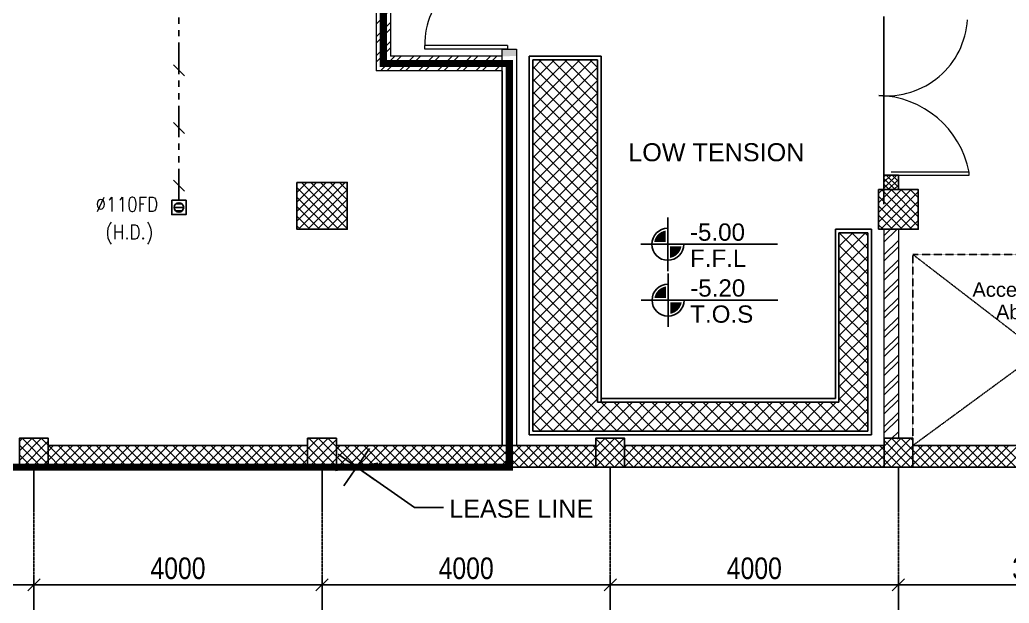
# Model space of a CAD drawing. Header units: inches. Extents: x 860051 to 1567527, y 277639 to 595672.
# Drawn here: x 1054677 to 1068412, y 337672 to 345765 of the extents above; entities that cross this region are included whole.
import ezdxf

# ---------------------------------------------------------------- set-up
doc = ezdxf.new("R2010")
doc.units = ezdxf.units.IN
doc.header["$MEASUREMENT"] = 0
for name, pattern in [('CENTER', [50.8, 31.75, -6.35, 6.35, -6.35]), ('DASHED2', [9.525, 6.35, -3.175]), ('DOT2', [3.175, 0, -3.175]), ('HIDDEN', [9.525, 6.35, -3.175]), ('PHANTOM2', [1.25, 0.625, -0.125, 0.125, -0.125, 0.125, -0.125])]:
    doc.linetypes.add(name, pattern=pattern)
for name, color, linetype, lineweight in [('A-BLOCK', 43, 'Continuous', 13), ('A-DOOR', 10, 'Continuous', 15), ('A-HATCH CONCRETE', 254, 'Continuous', 5), ('A-LEASING LINE', 7, 'DASHED2', 9), ('wall hatch', 252, 'Continuous', 0)]:
    doc.layers.add(name, color=color, linetype=linetype, lineweight=lineweight)
for name, color, linetype in [('Axis', 9, 'CENTER'), ('dim-axis', 15, 'Continuous'), ('FFNEW', 252, 'Continuous'), ('P-PIPE-DRA', 40, 'Continuous'), ('P-PIPE-DRA-TXT', 181, 'Continuous'), ('S-COL', 210, 'Continuous'), ('S-WALL', 1, 'Continuous'), ('SHAFT', 7, 'Continuous'), ('STEEL', 5, 'Continuous'), ('TAXT', 3, 'Continuous'), ('TEXT', 181, 'Continuous'), ('TRENCH', 8, 'Continuous')]:
    doc.layers.add(name, color=color, linetype=linetype)
doc.styles.add('ARIAL', font='ARIALN.TTF')
doc.styles.add('SS', font='romand.shx', dxfattribs={"width": 0.85, "height": 200})
doc.styles.add('style1', font='arial.ttf')
doc.dimstyles.new('DIM-100', dxfattribs={"dimscale": 150, "dimtxt": 2, "dimasz": 1, "dimexe": 0.75, "dimexo": 1, "dimgap": 0.5, "dimtad": 1, "dimdec": 0, "dimzin": 11, "dimdsep": 46, "dimtxsty": 'ARIAL', "dimblk": 'R', "dimcen": 2.5, "dimdle": 1, "dimclrd": 256, "dimclre": 256, "dimclrt": 256, "dimazin": 0, "dimtfac": 1, "dimtdec": 0, "dimtix": 1, "dimtmove": 2, "dimatfit": 3, "dimldrblk": 'R', "dimtolj": 1, "dimtzin": 3, "dimlwd": -1, "dimlwe": 13, "dimarcsym": 0})
pattern_1 = [(45, (1013480.555, -68927.58), (-66.29126, 66.29126), []), (135, (1013480.555, -68927.58), (-66.29126, -66.29126), [])]

# ---------------------------------------------------------------- blocks, each defined once
blk = doc.blocks.new('FD')
at = {"layer": 'P-PIPE-DRA', "color": 1, "linetype": 'Continuous'}
for p, q in [((-0.045, 0.146), (0.045, 0.146)), ((-0.066, 0.099), (0.066, 0.099)), ((-0.045, 0.051), (0.045, 0.051))]:
    blk.add_line(p, q, dxfattribs=at)
at = {"layer": 'P-PIPE-DRA', "color": 3, "linetype": 'Continuous'}
blk.add_lwpolyline([(0.099, 0), (0.099, 0.197), (-0.099, 0.197), (-0.099, 0)], close=True, dxfattribs=at)
at = {"layer": 'P-PIPE-DRA', "color": 1, "linetype": 'Continuous'}
blk.add_circle((0, 0.099), 0.0657, dxfattribs=at)
blk = doc.blocks.new('R')
for p, q in [((0, -1.05), (0, 1.05)), ((-1.05, 0), (1.05, 0))]:
    blk.add_line(p, q)
at = {"color": 4, "lineweight": 13}
blk.add_line((-0.707, -0.707), (0.707, 0.707), dxfattribs=at)
blk = doc.blocks.new('*D114')
at = {"layer": 'Defpoints', "color": 0, "transparency": 16777216}
for p in [(1448094, 561773), (1452094, 561773), (1448094, 560825)]:
    blk.add_point(p, dxfattribs=at)
at = {"layer": 'dim-axis', "color": 251, "linetype": 'DOT2', "lineweight": 13, "transparency": 16777216}
for p, q in [((1448094, 561623), (1448094, 560712)), ((1452094, 561623), (1452094, 560712))]:
    blk.add_line(p, q, dxfattribs=at)
at = {"layer": 'dim-axis', "color": 251, "transparency": 16777216}
blk.add_line((1451974, 560825), (1448214, 560825), dxfattribs=at)
at = {"layer": 'dim-axis', "color": 251, "transparency": 16777216, "xscale": 120, "yscale": 120, "zscale": 120, "rotation": 180}
blk.add_blockref('R', (1448094, 560825), dxfattribs=at)
at = {"layer": 'dim-axis', "color": 251, "transparency": 16777216, "xscale": 120, "yscale": 120, "zscale": 120}
blk.add_blockref('R', (1452094, 560825), dxfattribs=at)
at = {"layer": 'dim-axis', "color": 251, "transparency": 16777216, "insert": (1450094, 561053), "char_height": 300, "attachment_point": 5, "style": 'ARIAL'}
blk.add_mtext('\\A1;4000', dxfattribs=at)
blk = doc.blocks.new('*D125')
at = {"layer": 'Defpoints', "color": 0, "transparency": 16777216}
for p in [(1452094, 561773), (1456094, 561773), (1456094, 560825)]:
    blk.add_point(p, dxfattribs=at)
at = {"layer": 'dim-axis', "color": 251, "linetype": 'DOT2', "lineweight": 13, "transparency": 16777216}
for p, q in [((1452094, 561623), (1452094, 560712)), ((1456094, 561623), (1456094, 560712))]:
    blk.add_line(p, q, dxfattribs=at)
at = {"layer": 'dim-axis', "color": 251, "transparency": 16777216}
blk.add_line((1452214, 560825), (1455974, 560825), dxfattribs=at)
at = {"layer": 'dim-axis', "color": 251, "transparency": 16777216, "xscale": 120, "yscale": 120, "zscale": 120, "rotation": 180}
blk.add_blockref('R', (1452094, 560825), dxfattribs=at)
at = {"layer": 'dim-axis', "color": 251, "transparency": 16777216, "xscale": 120, "yscale": 120, "zscale": 120}
blk.add_blockref('R', (1456094, 560825), dxfattribs=at)
at = {"layer": 'dim-axis', "color": 251, "transparency": 16777216, "insert": (1454094, 561053), "char_height": 300, "attachment_point": 5, "style": 'ARIAL'}
blk.add_mtext('\\A1;4000', dxfattribs=at)
blk = doc.blocks.new('*D126')
at = {"layer": 'Defpoints', "color": 0, "transparency": 16777216}
for p in [(1456094, 561773), (1460094, 561773), (1460094, 560825)]:
    blk.add_point(p, dxfattribs=at)
at = {"layer": 'dim-axis', "color": 251, "linetype": 'DOT2', "lineweight": 13, "transparency": 16777216}
for p, q in [((1456094, 561623), (1456094, 560712)), ((1460094, 561623), (1460094, 560712))]:
    blk.add_line(p, q, dxfattribs=at)
at = {"layer": 'dim-axis', "color": 251, "transparency": 16777216}
blk.add_line((1456214, 560825), (1459974, 560825), dxfattribs=at)
at = {"layer": 'dim-axis', "color": 251, "transparency": 16777216, "xscale": 120, "yscale": 120, "zscale": 120, "rotation": 180}
blk.add_blockref('R', (1456094, 560825), dxfattribs=at)
at = {"layer": 'dim-axis', "color": 251, "transparency": 16777216, "xscale": 120, "yscale": 120, "zscale": 120}
blk.add_blockref('R', (1460094, 560825), dxfattribs=at)
at = {"layer": 'dim-axis', "color": 251, "transparency": 16777216, "insert": (1458094, 561053), "char_height": 300, "attachment_point": 5, "style": 'ARIAL'}
blk.add_mtext('\\A1;4000', dxfattribs=at)
blk = doc.blocks.new('*D127')
at = {"layer": 'Defpoints', "color": 0, "transparency": 16777216}
for p in [(1460094, 561773), (1464094, 561773), (1464094, 560825)]:
    blk.add_point(p, dxfattribs=at)
at = {"layer": 'dim-axis', "color": 251, "linetype": 'DOT2', "lineweight": 13, "transparency": 16777216}
for p, q in [((1460094, 561623), (1460094, 560712)), ((1464094, 561623), (1464094, 560712))]:
    blk.add_line(p, q, dxfattribs=at)
at = {"layer": 'dim-axis', "color": 251, "transparency": 16777216}
blk.add_line((1460214, 560825), (1463974, 560825), dxfattribs=at)
at = {"layer": 'dim-axis', "color": 251, "transparency": 16777216, "xscale": 120, "yscale": 120, "zscale": 120, "rotation": 180}
blk.add_blockref('R', (1460094, 560825), dxfattribs=at)
at = {"layer": 'dim-axis', "color": 251, "transparency": 16777216, "xscale": 120, "yscale": 120, "zscale": 120}
blk.add_blockref('R', (1464094, 560825), dxfattribs=at)
at = {"layer": 'dim-axis', "color": 251, "transparency": 16777216, "insert": (1462094, 561053), "char_height": 300, "attachment_point": 5, "style": 'ARIAL'}
blk.add_mtext('\\A1;4000', dxfattribs=at)
blk = doc.blocks.new('*D128')
at = {"layer": 'Defpoints', "color": 0, "transparency": 16777216}
for p in [(1468019, 562459), (1464094, 561773), (1468019, 560825)]:
    blk.add_point(p, dxfattribs=at)
at = {"layer": 'dim-axis', "color": 251, "linetype": 'DOT2', "lineweight": 13, "transparency": 16777216}
for p, q in [((1468019, 562309), (1468019, 560712)), ((1464094, 561623), (1464094, 560712))]:
    blk.add_line(p, q, dxfattribs=at)
at = {"layer": 'dim-axis', "color": 251, "transparency": 16777216}
blk.add_line((1464214, 560825), (1467899, 560825), dxfattribs=at)
at = {"layer": 'dim-axis', "color": 251, "transparency": 16777216, "xscale": 120, "yscale": 120, "zscale": 120, "rotation": 180}
blk.add_blockref('R', (1464094, 560825), dxfattribs=at)
at = {"layer": 'dim-axis', "color": 251, "transparency": 16777216, "xscale": 120, "yscale": 120, "zscale": 120}
blk.add_blockref('R', (1468019, 560825), dxfattribs=at)
at = {"layer": 'dim-axis', "color": 251, "transparency": 16777216, "insert": (1466056, 561053), "char_height": 300, "attachment_point": 5, "style": 'ARIAL'}
blk.add_mtext('\\A1;3925', dxfattribs=at)
blk = doc.blocks.new('SGSR')
at = {"layer": 'Axis', "color": 251, "ltscale": 0.5}
for p, q in [((1452093.8, 562458.6), (1452093.8, 558571.5)), ((1456093.8, 562458.6), (1456093.8, 558571.5)), ((1460093.8, 562458.6), (1460093.8, 558571.5)), ((1464093.8, 562458.6), (1464093.8, 558571.5))]:
    blk.add_line(p, q, dxfattribs=at)
at = {"layer": 'S-WALL', "color": 251}
blk.add_lwpolyline([(1417889.2, 562458.6), (1468019.2, 562458.6), (1469810.8, 590401.2), (1420184.3, 597484.1)], close=True, dxfattribs=at)
at = {"layer": 'dim-axis', "color": 251}
for base, p1, p2, picture, middle in [((1468018.6, 560824.5), (1464093.8, 561772.7), (1468018.6, 562458.6), '*D128', (1466056.2, 561052.7)), ((1456093.8, 560824.5), (1452093.8, 561772.7), (1456093.8, 561772.7), '*D125', (1454093.8, 561052.7)), ((1460093.8, 560824.5), (1456093.8, 561772.7), (1460093.8, 561772.7), '*D126', (1458093.8, 561052.7)), ((1464093.8, 560824.5), (1460093.8, 561772.7), (1464093.8, 561772.7), '*D127', (1462093.8, 561052.7))]:
    dim = blk.add_linear_dim(base=base, p1=p1, p2=p2, angle=180, dimstyle='DIM-100', override={"dimasz": 0.8, "dimclrd": 251, "dimclre": 251, "dimclrt": 251}, dxfattribs=at)
    dim.commit()
    dim.dimension.update_dxf_attribs({"geometry": picture, "text_midpoint": middle})
dim = blk.add_linear_dim(base=(1448093.8, 560824.5), p1=(1452093.8, 561772.7), p2=(1448093.8, 561772.7), dimstyle='DIM-100', override={"dimasz": 0.8, "dimclrd": 251, "dimclre": 251, "dimclrt": 251}, dxfattribs=at)
dim.commit()
dim.dimension.update_dxf_attribs({"geometry": '*D114', "text_midpoint": (1450093.8, 561052.7)})

msp = doc.modelspace()

# ---------------------------------------------------------------- hatches: boundary and pattern name
at = {"layer": 'A-HATCH CONCRETE'}
h = msp.add_hatch(dxfattribs=at)
h.set_pattern_fill('ANSI37', color=251, scale=750)
h.set_pattern_definition([(45, (1013480.555, -68927.58), (-66.29126, 66.29126), []), (135, (1013480.555, -68927.58), (-66.29126, -66.29126), [])])
h.paths.add_polyline_path([(1058524.1, 343509.4), (1058524.1, 342859.4), (1059224.1, 342859.4), (1059224.1, 343509.4)])
h = msp.add_hatch(dxfattribs=at)
h.set_pattern_fill('ANSI37,_O', color=254, scale=450)
h.set_pattern_definition([(45, (1013480.555, -68927.58), (-39.7747564, 39.7747564), []), (135, (1013480.555, -68927.58), (-39.7747564, -39.7747564), [])])
h.paths.add_polyline_path([(1066873.4, 343609.4), (1066673.4, 343609.4), (1066673.4, 343409.4), (1066873.4, 343409.4)])
h = msp.add_hatch(dxfattribs=at)
h.set_pattern_fill('ANSI37', color=254, scale=750)
h.set_pattern_definition(pattern_1)
h.paths.add_polyline_path([(1066599.1, 342859.4), (1067149.1, 342859.4), (1067149.1, 343409.4), (1066599.1, 343409.4)])
h = msp.add_hatch(dxfattribs=at)
h.set_pattern_fill('ANSI37', color=251, scale=750)
h.set_pattern_definition([(45, (1013479.92, -68927.58), (-66.29126, 66.29126), []), (135, (1013479.92, -68927.58), (-66.29126, -66.29126), [])])
h.paths.add_polyline_path([(1054673.4, 339559.4), (1055073.4, 339559.4), (1055073.4, 339959.4), (1054673.4, 339959.4)])
h = msp.add_hatch(dxfattribs=at)
h.set_pattern_fill('ANSI37', color=251, scale=750)
h.set_pattern_definition([(45, (1013479.92, -68927.58), (-66.29126, 66.29126), []), (135, (1013479.92, -68927.58), (-66.29126, -66.29126), [])])
h.paths.add_polyline_path([(1058673.4, 339559.4), (1059073.4, 339559.4), (1059073.4, 339959.4), (1058673.4, 339959.4)])
h = msp.add_hatch(dxfattribs=at)
h.set_pattern_fill('ANSI37', color=254, scale=750)
h.set_pattern_definition([(45, (1013479.92, -68927.58), (-66.29126, 66.29126), []), (135, (1013479.92, -68927.58), (-66.29126, -66.29126), [])])
h.paths.add_polyline_path([(1062673.4, 339559.4), (1063073.4, 339559.4), (1063073.4, 339959.4), (1062673.4, 339959.4)])
h = msp.add_hatch(dxfattribs=at)
h.set_pattern_fill('ANSI37', color=254, scale=750)
h.set_pattern_definition(pattern_1)
h.paths.add_polyline_path([(1066674.1, 339559.4), (1067074.1, 339559.4), (1067074.1, 339959.4), (1066674.1, 339959.4)])
at = {"layer": 'STEEL', "ltscale": 0.5}
for points in [[(1063642.2, 342681.1), (1063482.6, 342681.1, -0.3250229), (1063642.2, 342840.7)], [(1063861.9, 342621.1), (1063702.2, 342621.1), (1063702.2, 342461.4, 0.3250229)], [(1063646, 341906), (1063486.4, 341906, -0.3250229), (1063646, 342065.7)], [(1063865.7, 341846), (1063706, 341846), (1063706, 341686.4, 0.3250229)]]:
    msp.add_hatch(color=254, dxfattribs=at).paths.add_polyline_path(points)
at = {"layer": 'TRENCH'}
h = msp.add_hatch(dxfattribs=at)
h.set_pattern_fill('ANSI37', color=254, scale=1000)
h.set_pattern_definition([(45, (503730.67, -64842.73), (-88.388348, 88.388348), []), (135, (503730.67, -64842.73), (-88.388348, -88.388348), [])])
h.paths.add_polyline_path([(1066448.4, 342809.4), (1066448.4, 340059.4), (1061798.4, 340059.4), (1061798.4, 345209.4), (1062698.4, 345209.4), (1062698.4, 340459.4), (1066048.4, 340459.4), (1066048.4, 342809.4)])
at = {"layer": 'wall hatch', "ltscale": 500}
h = msp.add_hatch(dxfattribs=at)
h.set_pattern_fill('ANSI35', color=254, scale=500)
h.set_pattern_definition([(45, (1065528.91, 357536.53), (-88.3883, 88.3883), []), (45, (1065617.3, 357536.53), (-88.3883, 88.3883), [156.25, -31.25, 0, -31.25])])
edge = h.paths.add_edge_path(flags=17)
edge.add_line((1067161, 368028), (1066963.1, 368056.3))
edge.add_line((1066963.1, 368056.3), (1065851.4, 360267.7))
edge.add_line((1065851.4, 360267.7), (1066064.9, 360237.2))
edge.add_line((1066064.9, 360237.2), (1067161, 368028))
edge.add_line((1067161, 368028), (1066963.1, 368056.3))
h.paths.add_polyline_path([(1067161, 368028), (1066963.1, 368056.3), (1065851.4, 360267.7), (1066064.9, 360237.2)], flags=17)
h.paths.add_polyline_path([(1065336.9, 356718.9), (1065365.1, 356916.9), (1061373.4, 357486.6), (1061373.4, 357325.1), (1061373.4, 357288.1), (1061373.4, 346559.4), (1061573.4, 346559.4), (1061573.4, 357256)])
h.paths.add_polyline_path([(1065655, 357532.1), (1065457, 357560.3), (1065421.6, 357312.8), (1065619.6, 357284.6)])
h.paths.add_polyline_path([(1061373.4, 345259.4), (1061573.4, 345262.3), (1061573.4, 345359.4), (1061373.4, 345359.4)])
h = msp.add_hatch(dxfattribs=at)
h.set_pattern_fill('ANSI32', color=254, scale=500)
h.set_pattern_definition([(45, (1013480.56, -68927.58), (-132.58252, 132.58252), []), (45, (1013568.94, -68927.58), (-132.58252, 132.58252), [])])
h.paths.add_polyline_path([(1066673.4, 339959.4), (1066872.8, 339951.5), (1066872.8, 342851.5), (1066673.4, 342859.4)])

# ---------------------------------------------------------------- linework, layer by layer
at = {"layer": 'A-BLOCK', "color": 251, "ltscale": 100}
for p, q in [((1059623.9, 350759.4), (1059623.9, 345059.4)), ((1059823.9, 350759.4), (1059823.9, 345259.4)), ((1059823.9, 350759.4), (1059823.9, 345259.4)), ((1061373.4, 345259.4), (1059823.9, 345259.4)), ((1061373.4, 345259.4), (1059823.9, 345259.4)), ((1061573.4, 345262.3), (1061573.4, 339859.4)), ((1061373.4, 345059.4), (1059623.9, 345059.4)), ((1061373.4, 345059.4), (1061373.4, 339859.4))]:
    msp.add_line(p, q, dxfattribs=at)
at = {"layer": 'A-BLOCK', "color": 254, "ltscale": 100}
for p, q in [((1061573.4, 345359.4), (1061573.4, 339859.4)), ((1066673.4, 342859.4), (1066673.4, 339959.4)), ((1066873.4, 342859.4), (1066873.4, 339959.4))]:
    msp.add_line(p, q, dxfattribs=at)
at = {"layer": 'A-BLOCK', "color": 251, "ltscale": 100}
for points in [[(1061373.4, 345259.4), (1061373.4, 345359.4), (1061573.4, 345359.4), (1061573.4, 339859.4)], [(1061373.4, 339859.4), (1061373.4, 345259.4)], [(1061573.4, 345262.3), (1061573.4, 339859.4)]]:
    msp.add_lwpolyline(points, dxfattribs=at)
at = {"layer": 'A-DOOR', "color": 254}
for p, q in [((1060298.4, 345359.4), (1060298.4, 345409.4)), ((1061448.4, 345409.4), (1060298.4, 345409.4)), ((1061448.4, 345359.4), (1060298.4, 345359.4)), ((1061448.4, 345409.4), (1061448.4, 345359.4))]:
    msp.add_line(p, q, dxfattribs=at)
msp.add_lwpolyline([(1066818.4, 343609.4), (1066774.4, 343609.4), (1067856.3, 343609.4), (1067856.3, 343653.4), (1066774.4, 343653.4)], dxfattribs=at)
for centre, radius, start, end in [((1061448.4, 345409.4), 1150, 89.99782, 180), ((1066710.9, 345833.3), 1122.5, 264.32013, 356.53551), ((1066562.1, 343397.5), 1319.3, 11.18532, 88.36255)]:
    msp.add_arc(centre, radius, start, end, dxfattribs=at)
at = {"layer": 'A-HATCH CONCRETE', "color": 251, "linetype": 'Continuous'}
for p, q in [((1055074.1, 339786.9), (1055146.6, 339859.4)), ((1055074.1, 339654.4), (1055279.2, 339859.4)), ((1055376.4, 339559.4), (1055076.4, 339859.4)), ((1055111.7, 339559.4), (1055411.7, 339859.4)), ((1055508.9, 339559.4), (1055208.9, 339859.4)), ((1055244.3, 339559.4), (1055544.3, 339859.4)), ((1055641.5, 339559.4), (1055341.5, 339859.4)), ((1055376.9, 339559.4), (1055676.9, 339859.4)), ((1055774.1, 339559.4), (1055474.1, 339859.4)), ((1055509.5, 339559.4), (1055809.5, 339859.4)), ((1055906.7, 339559.4), (1055606.7, 339859.4)), ((1055642.1, 339559.4), (1055942.1, 339859.4)), ((1056039.3, 339559.4), (1055739.3, 339859.4)), ((1055774.6, 339559.4), (1056074.6, 339859.4)), ((1056171.9, 339559.4), (1055871.9, 339859.4)), ((1055907.2, 339559.4), (1056207.2, 339859.4)), ((1056304.4, 339559.4), (1056004.4, 339859.4)), ((1056039.8, 339559.4), (1056339.8, 339859.4)), ((1056437, 339559.4), (1056137, 339859.4)), ((1056172.4, 339559.4), (1056472.4, 339859.4)), ((1056569.6, 339559.4), (1056269.6, 339859.4)), ((1056305, 339559.4), (1056605, 339859.4)), ((1056702.2, 339559.4), (1056402.2, 339859.4)), ((1056437.6, 339559.4), (1056737.6, 339859.4)), ((1056834.8, 339559.4), (1056534.8, 339859.4)), ((1056570.1, 339559.4), (1056870.1, 339859.4)), ((1056967.4, 339559.4), (1056667.4, 339859.4)), ((1056702.7, 339559.4), (1057002.7, 339859.4)), ((1057099.9, 339559.4), (1056799.9, 339859.4)), ((1056835.3, 339559.4), (1057135.3, 339859.4)), ((1057232.5, 339559.4), (1056932.5, 339859.4)), ((1056967.9, 339559.4), (1057267.9, 339859.4)), ((1057365.1, 339559.4), (1057065.1, 339859.4)), ((1057100.5, 339559.4), (1057400.5, 339859.4)), ((1057497.7, 339559.4), (1057197.7, 339859.4)), ((1057233.1, 339559.4), (1057533.1, 339859.4)), ((1057630.3, 339559.4), (1057330.3, 339859.4)), ((1057365.6, 339559.4), (1057665.6, 339859.4)), ((1057762.8, 339559.4), (1057462.8, 339859.4)), ((1057498.2, 339559.4), (1057798.2, 339859.4)), ((1057895.4, 339559.4), (1057595.4, 339859.4)), ((1057630.8, 339559.4), (1057930.8, 339859.4)), ((1058028, 339559.4), (1057728, 339859.4)), ((1057763.4, 339559.4), (1058063.4, 339859.4)), ((1058160.6, 339559.4), (1057860.6, 339859.4)), ((1057896, 339559.4), (1058196, 339859.4)), ((1058293.2, 339559.4), (1057993.2, 339859.4)), ((1058028.6, 339559.4), (1058328.6, 339859.4)), ((1058425.8, 339559.4), (1058125.8, 339859.4)), ((1058161.1, 339559.4), (1058461.1, 339859.4)), ((1058558.3, 339559.4), (1058258.3, 339859.4)), ((1058293.7, 339559.4), (1058593.7, 339859.4)), ((1058674.1, 339576.3), (1058390.9, 339859.4)), ((1058426.3, 339559.4), (1058674.1, 339807.2)), ((1058674.1, 339708.9), (1058523.5, 339859.4)), ((1058674.1, 339841.5), (1058656.1, 339859.4)), ((1059074.1, 339809.5), (1059124, 339859.4)), ((1059074.1, 339676.9), (1059256.6, 339859.4)), ((1059353.8, 339559.4), (1059074.1, 339839.2)), ((1059089.2, 339559.4), (1059389.2, 339859.4)), ((1059486.4, 339559.4), (1059186.4, 339859.4)), ((1059221.8, 339559.4), (1059521.8, 339859.4)), ((1059619, 339559.4), (1059319, 339859.4)), ((1059354.4, 339559.4), (1059654.4, 339859.4)), ((1059751.6, 339559.4), (1059451.6, 339859.4)), ((1059487, 339559.4), (1059787, 339859.4)), ((1059884.2, 339559.4), (1059584.2, 339859.4)), ((1059619.5, 339559.4), (1059919.5, 339859.4)), ((1060016.8, 339559.4), (1059716.8, 339859.4)), ((1059752.1, 339559.4), (1060052.1, 339859.4)), ((1060149.3, 339559.4), (1059849.3, 339859.4)), ((1059884.7, 339559.4), (1060184.7, 339859.4)), ((1060281.9, 339559.4), (1059981.9, 339859.4)), ((1060017.3, 339559.4), (1060317.3, 339859.4)), ((1060414.5, 339559.4), (1060114.5, 339859.4)), ((1060149.9, 339559.4), (1060449.9, 339859.4)), ((1060547.1, 339559.4), (1060247.1, 339859.4)), ((1060282.5, 339559.4), (1060582.5, 339859.4)), ((1060679.7, 339559.4), (1060379.7, 339859.4)), ((1060415, 339559.4), (1060715, 339859.4)), ((1060812.2, 339559.4), (1060512.2, 339859.4)), ((1060547.6, 339559.4), (1060847.6, 339859.4)), ((1060944.8, 339559.4), (1060644.8, 339859.4)), ((1060680.2, 339559.4), (1060980.2, 339859.4)), ((1061077.4, 339559.4), (1060777.4, 339859.4)), ((1060812.8, 339559.4), (1061112.8, 339859.4)), ((1061210, 339559.4), (1060910, 339859.4)), ((1060945.4, 339559.4), (1061245.4, 339859.4)), ((1061342.6, 339559.4), (1061042.6, 339859.4)), ((1061077.9, 339559.4), (1061377.9, 339859.4)), ((1061475.2, 339559.4), (1061175.2, 339859.4)), ((1061210.5, 339559.4), (1061510.5, 339859.4)), ((1061573.4, 339593.7), (1061307.7, 339859.4)), ((1061343.1, 339559.4), (1061573.4, 339789.8)), ((1061573.4, 339726.3), (1061440.3, 339859.4)), ((1061573.4, 339858.9), (1061572.9, 339859.4)), ((1055243.8, 339559.4), (1055074.1, 339729.1)), ((1058558.9, 339559.4), (1058674.1, 339674.6)), ((1059221.3, 339559.4), (1059074.1, 339706.6)), ((1061475.7, 339559.4), (1061573.4, 339657.2)), ((1055111.2, 339559.4), (1055074.1, 339596.6)), ((1059088.7, 339559.4), (1059074.1, 339574))]:
    msp.add_line(p, q, dxfattribs=at)
at = {"layer": 'A-HATCH CONCRETE', "color": 254, "linetype": 'Continuous'}
for p, q in [((1061872.9, 339559.4), (1061572.9, 339859.4)), ((1061573.4, 339789.8), (1061643.1, 339859.4)), ((1061573.4, 339657.2), (1061775.7, 339859.4)), ((1061608.3, 339559.4), (1061908.3, 339859.4)), ((1062005.5, 339559.4), (1061705.5, 339859.4)), ((1061740.9, 339559.4), (1062040.9, 339859.4)), ((1062138.1, 339559.4), (1061838.1, 339859.4)), ((1061873.4, 339559.4), (1062173.4, 339859.4)), ((1062270.7, 339559.4), (1061970.7, 339859.4)), ((1062006, 339559.4), (1062306, 339859.4)), ((1062403.2, 339559.4), (1062103.2, 339859.4)), ((1062138.6, 339559.4), (1062438.6, 339859.4)), ((1062535.8, 339559.4), (1062235.8, 339859.4)), ((1062271.2, 339559.4), (1062571.2, 339859.4)), ((1062668.4, 339559.4), (1062368.4, 339859.4)), ((1062403.8, 339559.4), (1062674.1, 339829.7)), ((1062674.1, 339686.4), (1062501, 339859.4)), ((1062674.1, 339818.9), (1062633.6, 339859.4)), ((1063074.1, 339832), (1063101.5, 339859.4)), ((1063074.1, 339699.4), (1063234.1, 339859.4)), ((1063074.1, 339566.8), (1063366.7, 339859.4)), ((1063331.3, 339559.4), (1063074.1, 339816.7)), ((1063463.9, 339559.4), (1063163.9, 339859.4)), ((1063199.3, 339559.4), (1063499.3, 339859.4)), ((1063596.5, 339559.4), (1063296.5, 339859.4)), ((1063331.9, 339559.4), (1063631.9, 339859.4)), ((1063729.1, 339559.4), (1063429.1, 339859.4)), ((1063464.4, 339559.4), (1063764.4, 339859.4)), ((1063861.6, 339559.4), (1063561.6, 339859.4)), ((1063597, 339559.4), (1063897, 339859.4)), ((1063994.2, 339559.4), (1063694.2, 339859.4)), ((1063729.6, 339559.4), (1064029.6, 339859.4)), ((1064126.8, 339559.4), (1063826.8, 339859.4)), ((1063862.2, 339559.4), (1064162.2, 339859.4)), ((1064259.4, 339559.4), (1063959.4, 339859.4)), ((1063994.8, 339559.4), (1064294.8, 339859.4)), ((1064392, 339559.4), (1064092, 339859.4)), ((1064127.3, 339559.4), (1064427.3, 339859.4)), ((1064524.6, 339559.4), (1064224.6, 339859.4)), ((1064259.9, 339559.4), (1064559.9, 339859.4)), ((1064657.1, 339559.4), (1064357.1, 339859.4)), ((1064392.5, 339559.4), (1064692.5, 339859.4)), ((1064789.7, 339559.4), (1064489.7, 339859.4)), ((1064525.1, 339559.4), (1064825.1, 339859.4)), ((1064922.3, 339559.4), (1064622.3, 339859.4)), ((1064657.7, 339559.4), (1064957.7, 339859.4)), ((1065054.9, 339559.4), (1064754.9, 339859.4)), ((1064790.3, 339559.4), (1065090.3, 339859.4)), ((1065187.5, 339559.4), (1064887.5, 339859.4)), ((1064922.8, 339559.4), (1065222.8, 339859.4)), ((1065320.1, 339559.4), (1065020.1, 339859.4)), ((1065055.4, 339559.4), (1065355.4, 339859.4)), ((1065452.6, 339559.4), (1065152.6, 339859.4)), ((1065188, 339559.4), (1065488, 339859.4)), ((1065585.2, 339559.4), (1065285.2, 339859.4)), ((1065320.6, 339559.4), (1065620.6, 339859.4)), ((1065717.8, 339559.4), (1065417.8, 339859.4)), ((1065453.2, 339559.4), (1065753.2, 339859.4)), ((1065850.4, 339559.4), (1065550.4, 339859.4)), ((1065585.8, 339559.4), (1065885.8, 339859.4)), ((1065983, 339559.4), (1065683, 339859.4)), ((1065718.3, 339559.4), (1066018.3, 339859.4)), ((1066115.5, 339559.4), (1065815.5, 339859.4)), ((1065850.9, 339559.4), (1066150.9, 339859.4)), ((1066248.1, 339559.4), (1065948.1, 339859.4)), ((1065983.5, 339559.4), (1066283.5, 339859.4)), ((1066380.7, 339559.4), (1066080.7, 339859.4)), ((1066116.1, 339559.4), (1066416.1, 339859.4)), ((1066513.3, 339559.4), (1066213.3, 339859.4)), ((1066248.7, 339559.4), (1066548.7, 339859.4)), ((1066645.9, 339559.4), (1066345.9, 339859.4)), ((1066381.3, 339559.4), (1066674.1, 339852.3)), ((1066674.1, 339663.8), (1066478.5, 339859.4)), ((1066674.1, 339796.4), (1066611, 339859.4)), ((1067074.1, 339854.5), (1067079, 339859.4)), ((1067074.1, 339721.9), (1067211.6, 339859.4)), ((1067074.1, 339589.3), (1067344.2, 339859.4)), ((1067308.8, 339559.4), (1067074.1, 339794.2)), ((1067441.4, 339559.4), (1067141.4, 339859.4)), ((1067176.7, 339559.4), (1067476.7, 339859.4)), ((1067574, 339559.4), (1067274, 339859.4)), ((1067309.3, 339559.4), (1067609.3, 339859.4)), ((1067706.5, 339559.4), (1067406.5, 339859.4)), ((1067441.9, 339559.4), (1067741.9, 339859.4)), ((1067839.1, 339559.4), (1067539.1, 339859.4)), ((1067574.5, 339559.4), (1067874.5, 339859.4)), ((1067971.7, 339559.4), (1067671.7, 339859.4)), ((1067707.1, 339559.4), (1068007.1, 339859.4)), ((1068104.3, 339559.4), (1067804.3, 339859.4)), ((1067839.7, 339559.4), (1068139.7, 339859.4)), ((1068236.9, 339559.4), (1067936.9, 339859.4)), ((1067972.2, 339559.4), (1068272.2, 339859.4)), ((1068369.4, 339559.4), (1068069.4, 339859.4)), ((1068104.8, 339559.4), (1068404.8, 339859.4)), ((1068502, 339559.4), (1068202, 339859.4)), ((1068237.4, 339559.4), (1068537.4, 339859.4)), ((1068634.6, 339559.4), (1068334.6, 339859.4)), ((1068370, 339559.4), (1068670, 339859.4)), ((1061740.3, 339559.4), (1061573.4, 339726.3)), ((1062536.4, 339559.4), (1062674.1, 339697.1)), ((1063198.7, 339559.4), (1063074.1, 339684.1)), ((1066513.8, 339559.4), (1066674.1, 339719.7)), ((1067176.2, 339559.4), (1067074.1, 339661.6)), ((1061607.7, 339559.4), (1061573.4, 339593.7)), ((1062668.9, 339559.4), (1062674.1, 339564.6)), ((1066646.4, 339559.4), (1066674.1, 339587.1))]:
    msp.add_line(p, q, dxfattribs=at)
at = {"layer": 'A-LEASING LINE', "color": 6, "const_width": 100}
msp.add_lwpolyline([(1022963.9, 374585), (1022196.7, 362875.9), (1044073.6, 359753.6), (1044073.6, 353209.3), (1043173.4, 353209.5), (1043173.4, 349659.4), (1035123.4, 349659.4), (1035123.4, 339559.4), (1061472.8, 339559.4), (1061472.8, 345159.4), (1059723.2, 345159.4), (1059723.2, 351184.4), (1055862.5, 351184.4), (1055862.6, 358172.7), (1056886.1, 358025.9), (1058036.9, 366166.7), (1058044.6, 366165.6), (1058531.7, 369531.2), (1022963.9, 374585)], dxfattribs=at)
at = {"layer": 'P-PIPE-DRA', "linetype": 'PHANTOM2', "ltscale": 700}
msp.add_line((1056886.7, 343261.2), (1056886.7, 347053.3), dxfattribs=at)
at = {"layer": 'P-PIPE-DRA', "color": 1}
for p, q in [((1056964.5, 344986.2), (1056808.9, 345141.7)), ((1056964.5, 344186.2), (1056808.9, 344341.7)), ((1056964.5, 343386.2), (1056808.9, 343541.7))]:
    msp.add_line(p, q, dxfattribs=at)
at = {"layer": 'S-COL', "color": 251}
for points in [[(1058524.1, 343509.4), (1058524.1, 342859.4), (1059224.1, 342859.4), (1059224.1, 343509.4)], [(1054673.4, 339559.4), (1055073.4, 339559.4), (1055073.4, 339959.4), (1054673.4, 339959.4)], [(1058673.4, 339559.4), (1059073.4, 339559.4), (1059073.4, 339959.4), (1058673.4, 339959.4)]]:
    msp.add_lwpolyline(points, close=True, dxfattribs=at)
at = {"layer": 'S-COL', "color": 254}
msp.add_lwpolyline([(1066873.4, 343609.4), (1066673.4, 343609.4), (1066673.4, 343409.4), (1066873.4, 343409.4)], close=True, dxfattribs=at)
at = {"layer": 'S-COL', "color": 254, "linetype": 'ByBlock'}
for points in [[(1066599.1, 342859.4), (1067149.1, 342859.4), (1067149.1, 343409.4), (1066599.1, 343409.4)], [(1062673.4, 339559.4), (1063073.4, 339559.4), (1063073.4, 339959.4), (1062673.4, 339959.4)], [(1066674.1, 339559.4), (1067074.1, 339559.4), (1067074.1, 339959.4), (1066674.1, 339959.4)]]:
    msp.add_lwpolyline(points, close=True, dxfattribs=at)
at = {"layer": 'S-WALL', "color": 254}
for points in [[(1022963.9, 374585), (1022963.9, 374585), (1020668.8, 339559.4), (1070798.8, 339559.4), (1072590.4, 367502.1), (1058624.9, 369495.3)], [(1067074.1, 339859.4), (1070517.4, 339859.4), (1070709.8, 342859.4)], [(1061573.4, 339859.4), (1062674.1, 339859.4)], [(1063074.1, 339859.4), (1066674.1, 339859.4)]]:
    msp.add_lwpolyline(points, dxfattribs=at)
at = {"layer": 'S-WALL', "color": 251}
for points in [[(1055074.1, 339859.4), (1058674.1, 339859.4)], [(1059074.1, 339859.4), (1061573.4, 339859.4)], [(1035024.1, 339559.4), (1061573.4, 339559.4)]]:
    msp.add_lwpolyline(points, dxfattribs=at)
at = {"layer": 'SHAFT', "color": 254, "linetype": 'HIDDEN', "ltscale": 0.5}
for p, q in [((1070686.8, 342509.4), (1067074.1, 339859.4)), ((1067074.1, 342509.4), (1070517.4, 339859.4))]:
    msp.add_line(p, q, dxfattribs=at)
msp.add_lwpolyline([(1070686.8, 342509.4), (1070517.4, 339859.4), (1067074.1, 339859.4), (1067074.1, 342509.4)], close=True, dxfattribs=at)
at = {"layer": 'STEEL', "color": 254, "ltscale": 0.5}
for p, q in [((1063672.2, 342279.1), (1063672.2, 343023.1)), ((1063300.2, 342651.1), (1065195.3, 342651.1)), ((1063676, 341504), (1063676, 342248)), ((1063304, 341876), (1065199.1, 341876))]:
    msp.add_line(p, q, dxfattribs=at)
for centre in [(1063672.2, 342651.1), (1063676, 341876)]:
    msp.add_arc(centre, 222, 90, 0, dxfattribs=at)
at = {"layer": 'TRENCH', "color": 254}
for p, q in [((1066673.4, 345809.4), (1066673.4, 343207.2)), ((1061748.4, 340009.4), (1061748.4, 345259.4)), ((1062748.4, 345259.4), (1061748.4, 345259.4)), ((1061798.4, 340059.4), (1061798.4, 345209.4)), ((1061798.4, 340059.4), (1061798.4, 345209.4)), ((1062698.4, 345209.4), (1061798.4, 345209.4)), ((1062698.4, 340459.4), (1062698.4, 345209.4)), ((1062748.4, 340459.4), (1062748.4, 345259.4)), ((1065998.4, 342859.4), (1065998.4, 340509.4)), ((1066498.4, 342859.4), (1065998.4, 342859.4)), ((1066048.4, 342809.4), (1066048.4, 340459.4)), ((1066448.4, 342809.4), (1066048.4, 342809.4)), ((1066448.4, 342809.4), (1066448.4, 340059.4)), ((1066498.4, 342859.4), (1066498.4, 340009.4)), ((1065998.4, 340509.4), (1062748.4, 340509.4)), ((1065998.4, 340509.4), (1062748.4, 340509.4)), ((1066048.4, 340459.4), (1062698.4, 340459.4)), ((1066048.4, 340459.4), (1062698.4, 340459.4)), ((1066498.4, 340009.4), (1061748.4, 340009.4)), ((1066498.4, 340009.4), (1061748.4, 340009.4)), ((1066448.4, 340059.4), (1061798.4, 340059.4)), ((1066448.4, 340059.4), (1061798.4, 340059.4))]:
    msp.add_line(p, q, dxfattribs=at)
at = {"layer": 'TRENCH', "color": 254, "ltscale": 100}
for p, q in [((1061748.4, 340009.4), (1061748.4, 345259.4)), ((1061748.4, 345259.4), (1062748.4, 345259.4)), ((1061798.4, 345209.4), (1062698.4, 345209.4)), ((1062698.4, 340459.4), (1062698.4, 345209.4)), ((1062748.4, 340509.4), (1062748.4, 345259.4))]:
    msp.add_line(p, q, dxfattribs=at)
at = {"layer": 'wall hatch', "color": 251, "linetype": 'Continuous', "ltscale": 500}
for p, q in [((1059623.9, 345706.7), (1059823.9, 345906.7)), ((1059623.9, 345530), (1059823.9, 345730)), ((1059623.9, 345441.6), (1059823.9, 345641.6)), ((1059623.9, 345264.8), (1059823.9, 345464.8)), ((1059623.9, 345176.4), (1059823.9, 345376.4)), ((1059683.7, 345059.5), (1059883.7, 345259.5)), ((1059772.2, 345059.6), (1059972.2, 345259.6)), ((1059949.1, 345059.7), (1060149.1, 345259.8)), ((1060037.6, 345059.8), (1060237.6, 345259.8)), ((1060214.5, 345059.9), (1060414.6, 345260)), ((1060303, 345060), (1060503, 345260.1)), ((1060479.9, 345060.2), (1060680, 345260.3)), ((1060568.4, 345060.3), (1060768.5, 345260.4)), ((1060745.3, 345060.4), (1060945.4, 345260.5)), ((1060833.8, 345060.5), (1061033.9, 345260.6)), ((1061010.7, 345060.6), (1061210.8, 345260.8)), ((1061099.1, 345060.7), (1061299.3, 345260.9)), ((1061276.1, 345060.9), (1061373.4, 345158.2)), ((1061364.5, 345060.9), (1061373.4, 345069.8))]:
    msp.add_line(p, q, dxfattribs=at)

# ---------------------------------------------------------------- block references
at = {"layer": 'FFNEW', "color": 6, "linetype": 'Continuous'}
msp.add_blockref('SGSR', (-397220.4, -222899.1), dxfattribs=at)
at = {"layer": 'P-PIPE-DRA', "ltscale": 10, "xscale": 1000, "yscale": 1000, "zscale": 1000, "rotation": 180}
msp.add_blockref('FD', (1056886.7, 343261.2), dxfattribs=at)

# ---------------------------------------------------------------- texts
at = {"layer": 'P-PIPE-DRA-TXT', "color": 181, "ltscale": 10, "style": 'SS', "width": 0.85}
for s, p in [('%%C110FD', (1055730.2, 343106.5)), ('(H.D.)', (1055865.4, 342720.1))]:
    msp.add_text(s, height=200, dxfattribs=at).set_placement(p)
at = {"layer": 'STEEL', "color": 254, "ltscale": 0.5, "style": 'style1', "flags": 8}
for tag, p, s in [('-5.00', (1063980, 342700.1), '+ 0.00'), ('F.F.L', (1063980, 342338.1), 'F.F.L'), ('-5.20', (1063983.8, 341925), '+ 0.00'), ('T.O.S', (1063983.8, 341563), 'F.F.L')]:
    msp.add_attdef(tag, p, s, height=240, dxfattribs=at)
at = {"layer": 'TAXT', "color": 254, "ltscale": 100, "style": 'style1'}
for s, p in [('Access Hatch', (1067900.5, 341922.6)), ('Above', (1068227.6, 341612))]:
    msp.add_text(s, height=200, dxfattribs=at).set_placement(p)
at = {"layer": 'TEXT', "ltscale": 0.5, "style": 'style1'}
msp.add_text('LEASE LINE  ', height=250, dxfattribs=at).set_placement((1060638.5, 338858.6))
at = {"layer": 'TEXT', "color": 254, "ltscale": 0.5, "insert": (1063123.7, 344053.3), "char_height": 250, "width": 4139.905, "attachment_point": 1, "style": 'style1'}
msp.add_mtext('LOW TENSION ', dxfattribs=at)

# ---------------------------------------------------------------- leaders
at = {"color": 252, "linetype": 'Continuous', "ltscale": 100}
msp.add_leader([(1059353.8, 339559.4), (1060158.6, 339001.1), (1060560.2, 339001.1)], dimstyle='DIM-100', override={"dimasz": 2, "dimtad": 0, "dimclrd": 1}, dxfattribs=at)

doc.saveas('drawing.dxf')
